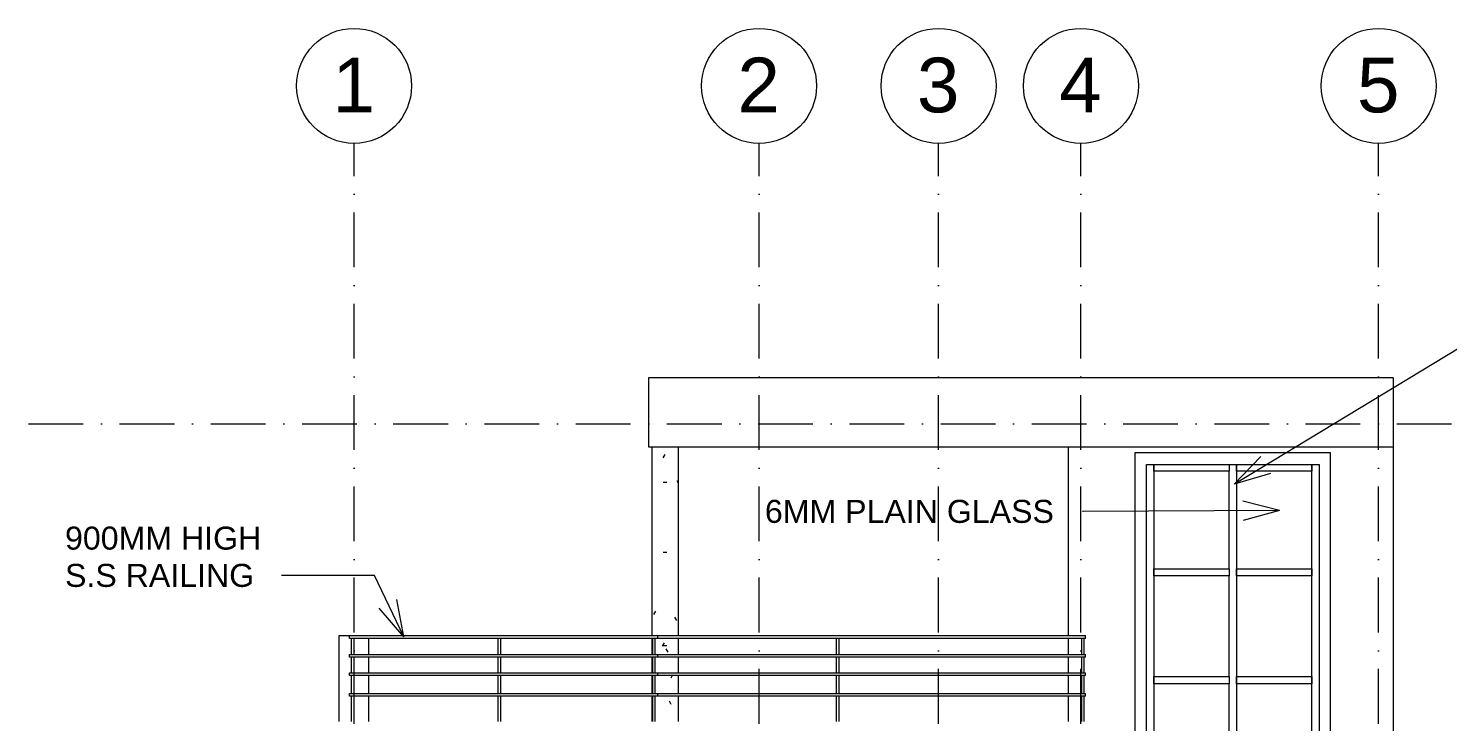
# Model space of a CAD drawing. Header units: millimetres. Extents: x -11864 to 89370, y -1600 to 12887.
# Drawn here: x -11864 to 486, y 6858 to 12887 of the extents above; entities that cross this region are included whole.
import ezdxf

# ---------------------------------------------------------------- set-up
doc = ezdxf.new("R2010")
doc.units = ezdxf.units.MM
doc.linetypes.add('Dash Dot 3_16_', pattern=[793.75, 476.25, -158.75, 0, -158.75])
for name, color, linetype, lineweight in [('A-FLOR-LEVL-1', 7, 'Dash Dot 3_16_', 9), ('A-GENM', 8, 'Continuous', 9), ('A-GLAZ-CURT', 52, 'Continuous', 9), ('A-GLAZ-CWMG', 51, 'Continuous', 9), ('A-WALL', 4, 'Continuous', 13), ('G-ANNO-TEXT-1', 37, 'Continuous', 9), ('S-COLS', 3, 'Continuous', 9), ('S-GRID-1', 7, 'Dash Dot 3_16_', 9), ('S-GRID-IDEN', 7, 'Continuous', 9)]:
    doc.layers.add(name, color=color, linetype=linetype, lineweight=lineweight)
doc.styles.add('Arial_2', font='arial.ttf', dxfattribs={"height": 476.25})
doc.styles.add('Arial_3', font='arial.ttf', dxfattribs={"height": 200})

# ---------------------------------------------------------------- blocks, each defined once
blk = doc.blocks.new('curtain wall cover - curtain wall cover-220075-EAST ELEVATION')
at = {"layer": 'A-GENM'}
for p, q in [((-532, 9197), (-2235, 9197)), ((-2235, 9197), (-2235, 4252)), ((-532, 4252), (-532, 9197)), ((-2133, 9095), (-633, 9095)), ((-2133, 4252), (-2133, 9095)), ((-633, 9095), (-633, 4252))]:
    blk.add_line(p, q, dxfattribs=at)
blk = doc.blocks.new('System Panel - Glazed-254808-EAST ELEVATION')
at = {"layer": 'A-GLAZ-CURT'}
for p, q in [((-697, 9035), (-1351, 9035)), ((-1351, 9035), (-1351, 8188)), ((-697, 8188), (-697, 9035)), ((-1351, 8188), (-697, 8188))]:
    blk.add_line(p, q, dxfattribs=at)
blk = doc.blocks.new('System Panel - Glazed-243345-EAST ELEVATION')
at = {"layer": 'A-GLAZ-CURT'}
for p, q in [((-697, 6248), (-1351, 6248)), ((-1351, 6248), (-1351, 5373)), ((-697, 5373), (-697, 6248)), ((-1351, 5373), (-697, 5373))]:
    blk.add_line(p, q, dxfattribs=at)
blk = doc.blocks.new('Rectangular Mullion - 2_5_ x 5_ rectangular-243339-EAST ELEVATION')
at = {"layer": 'A-GLAZ-CWMG'}
for p, q in [((-2070, 8125), (-2070, 8188)), ((-1415, 8188), (-1415, 8125))]:
    blk.add_line(p, q, dxfattribs=at)
blk = doc.blocks.new('Rectangular Mullion - 2_5_ x 5_ rectangular-243258-EAST ELEVATION')
at = {"layer": 'A-GLAZ-CWMG'}
for p, q in [((-1415, 7218), (-1415, 7186)), ((-1351, 7218), (-1351, 7186)), ((-1415, 6311), (-1415, 6280)), ((-1351, 6311), (-1351, 6280))]:
    blk.add_line(p, q, dxfattribs=at)
blk = doc.blocks.new('Rectangular Mullion - 2_5_ x 5_ rectangular-254809-EAST ELEVATION')
at = {"layer": 'A-GLAZ-CWMG'}
for p, q in [((-1415, 9095), (-1415, 9035)), ((-1351, 9095), (-1351, 9035)), ((-1415, 8188), (-1415, 8157)), ((-1351, 8188), (-1351, 8157))]:
    blk.add_line(p, q, dxfattribs=at)
blk = doc.blocks.new('Rectangular Mullion - 2_5_ x 5_ rectangular-254810-EAST ELEVATION')
at = {"layer": 'A-GLAZ-CWMG'}
for p, q in [((-697, 9035), (-697, 9095)), ((-697, 8157), (-697, 8188))]:
    blk.add_line(p, q, dxfattribs=at)
blk = doc.blocks.new('Rectangular Mullion - 2_5_ x 5_ rectangular-243342-EAST ELEVATION')
at = {"layer": 'A-GLAZ-CWMG'}
for p, q in [((-2070, 9035), (-2070, 9095)), ((-1415, 9095), (-1415, 9035))]:
    blk.add_line(p, q, dxfattribs=at)
blk = doc.blocks.new('Rectangular Mullion - 2_5_ x 5_ rectangular-254811-EAST ELEVATION')
at = {"layer": 'A-GLAZ-CWMG'}
for p, q in [((-2070, 9095), (-2070, 9035)), ((-2070, 8188), (-2070, 8157))]:
    blk.add_line(p, q, dxfattribs=at)
blk = doc.blocks.new('Rectangular Mullion - 2_5_ x 5_ rectangular-243349-EAST ELEVATION')
at = {"layer": 'A-GLAZ-CWMG'}
for p, q in [((-2070, 6280), (-2070, 6248)), ((-2070, 5373), (-2070, 5341))]:
    blk.add_line(p, q, dxfattribs=at)
blk = doc.blocks.new('Rectangular Mullion - 2_5_ x 5_ rectangular-243352-EAST ELEVATION')
at = {"layer": 'A-GLAZ-CWMG'}
for p, q in [((-697, 8125), (-697, 8157)), ((-697, 7218), (-697, 7250))]:
    blk.add_line(p, q, dxfattribs=at)
blk = doc.blocks.new('RAILING1 - RAILING-245564-EAST ELEVATION')
at = {"layer": 'A-GENM'}
for p, q in [((-9069, 7078), (-9069, 7103)), ((-9069, 7103), (-6387, 7103)), ((-6387, 7078), (-9069, 7078)), ((-6387, 7103), (-2665, 7103)), ((-6387, 7078), (-6387, 7103)), ((-2665, 7078), (-6387, 7078)), ((-2665, 7078), (-2665, 7103))]:
    blk.add_line(p, q, dxfattribs=at)
blk = doc.blocks.new('RAILING2 - RAILING-245591-EAST ELEVATION')
at = {"layer": 'A-GENM'}
for p, q in [((-9069, 7258), (-9069, 7283)), ((-9069, 7283), (-6387, 7283)), ((-6387, 7258), (-9069, 7258)), ((-6387, 7283), (-2665, 7283)), ((-6387, 7258), (-6387, 7283)), ((-2665, 7258), (-6387, 7258)), ((-2665, 7258), (-2665, 7283))]:
    blk.add_line(p, q, dxfattribs=at)
blk = doc.blocks.new('RAILING3 - RAILING-245619-EAST ELEVATION')
at = {"layer": 'A-GENM'}
for p, q in [((-9069, 7418), (-9069, 7443)), ((-9069, 7443), (-6387, 7443)), ((-6387, 7418), (-9069, 7418)), ((-6387, 7443), (-2665, 7443)), ((-6387, 7418), (-6387, 7443)), ((-2665, 7418), (-6387, 7418)), ((-2665, 7418), (-2665, 7443))]:
    blk.add_line(p, q, dxfattribs=at)
blk = doc.blocks.new('RAILING4 - RAILING-245647-EAST ELEVATION')
at = {"layer": 'A-GENM'}
for p, q in [((-9069, 7580), (-9069, 7606)), ((-9069, 7606), (-6387, 7606)), ((-6387, 7580), (-9069, 7580)), ((-6387, 7606), (-2665, 7606)), ((-6387, 7580), (-6387, 7606)), ((-2665, 7580), (-6387, 7580)), ((-2665, 7580), (-2665, 7606))]:
    blk.add_line(p, q, dxfattribs=at)
blk = doc.blocks.new('Generic Models 1 - Generic Models 1-246065-EAST ELEVATION')
at = {"layer": 'A-GENM'}
for p, q in [((-9054, 7580), (-9054, 7443)), ((-9029, 7443), (-9029, 7580)), ((-7779, 7580), (-7779, 7443)), ((-7754, 7443), (-7754, 7580)), ((-6434, 7580), (-6434, 7443)), ((-6409, 7443), (-6409, 7580)), ((-4834, 7580), (-4834, 7443)), ((-4809, 7443), (-4809, 7580)), ((-2701, 7580), (-2701, 7443)), ((-2676, 7443), (-2676, 7580)), ((-9054, 7418), (-9054, 7283)), ((-9029, 7283), (-9029, 7418)), ((-7779, 7418), (-7779, 7283)), ((-7754, 7283), (-7754, 7418)), ((-6434, 7418), (-6434, 7283)), ((-6409, 7283), (-6409, 7418)), ((-4834, 7418), (-4834, 7283)), ((-4809, 7283), (-4809, 7418)), ((-2701, 7418), (-2701, 7283)), ((-2676, 7283), (-2676, 7418)), ((-9054, 7258), (-9054, 7103)), ((-9029, 7103), (-9029, 7258)), ((-7779, 7258), (-7779, 7103)), ((-7754, 7103), (-7754, 7258)), ((-6434, 7258), (-6434, 7103)), ((-6409, 7103), (-6409, 7258)), ((-4834, 7258), (-4834, 7103)), ((-4809, 7103), (-4809, 7258)), ((-2701, 7258), (-2701, 7103)), ((-2676, 7103), (-2676, 7258)), ((-9054, 7078), (-9054, 6858)), ((-9029, 6858), (-9029, 7078)), ((-7779, 7078), (-7779, 6858)), ((-7754, 6858), (-7754, 7078)), ((-6434, 7078), (-6434, 6858)), ((-6409, 6858), (-6409, 7078)), ((-4834, 7078), (-4834, 6858)), ((-4809, 6858), (-4809, 7078)), ((-2701, 7078), (-2701, 6858)), ((-2676, 6858), (-2676, 7078))]:
    blk.add_line(p, q, dxfattribs=at)
blk = doc.blocks.new('Grid - Grid Head - Circle 2-235549-EAST ELEVATION')
at = {"layer": 'S-GRID-IDEN'}
blk.add_circle((-9029.7, 12387.2), 500, dxfattribs=at)

msp = doc.modelspace()

# ---------------------------------------------------------------- hatches: boundary and pattern name
at = {"layer": 'S-COLS'}
h = msp.add_hatch(dxfattribs=at)
h.set_pattern_fill('FP_1', color=256, style=0, pattern_type=2)
h.set_pattern_definition([(0, (-6342.02, 0), (812.8, 203.2), [33.528, -576.072, 33.528, -576.072, -3251.2]), (0, (-6342.02, 0), (812.8, 203.2), [-1219.2, 33.528, -1185.672, 33.528, -576.072, -1422.4]), (0, (-6342.02, 0), (812.8, 203.2), [-3048, 33.528, -372.872, 33.528, -982.472]), (120, (-6037.22, 101.6), (-582.3764, 602.3054), [33.528, -576.072, 33.528, -576.072, -3251.2]), (120, (-6037.22, 101.6), (-582.3764, 602.3054), [-1219.2, 33.528, -1185.672, 33.528, -576.072, -1422.4]), (120, (-6037.22, 101.6), (-582.3764, 602.3054), [-3048, 33.528, -372.872, 33.528, -982.472]), (240, (-5935.62, 508), (-230.4236, -805.5054), [33.528, -576.072, 33.528, -576.072, -3251.2]), (240, (-5935.62, 508), (-230.4236, -805.5054), [-1219.2, 33.528, -1185.672, 33.528, -576.072, -1422.4]), (240, (-5935.62, 508), (-230.4236, -805.5054), [-3048, 33.528, -372.872, 33.528, -982.472])])
h.paths.add_polyline_path([(-6296.9, 6858), (-6208.9, 6858), (-6208.9, 7078), (-6408.8, 7078), (-6408.8, 6858), (-6311.9, 6858)], flags=0)
h.paths.add_polyline_path([(-6433.8, 6858), (-6433.8, 7078), (-6438.9, 7078), (-6438.9, 6858)], flags=0)
h.paths.add_polyline_path([(-6208.9, 7103.4), (-6208.9, 7258), (-6408.8, 7258), (-6408.8, 7103.4), (-6296.9, 7103.4)], flags=0)
h.paths.add_polyline_path([(-6438.9, 7103.4), (-6433.8, 7103.4), (-6433.8, 7258), (-6438.9, 7258), (-6438.9, 7126.9)], flags=0)
h.paths.add_polyline_path([(-6438.9, 7283.4), (-6433.8, 7283.4), (-6433.8, 7418), (-6438.9, 7418)], flags=0)
h.paths.add_polyline_path([(-6208.9, 7283.4), (-6208.9, 7418), (-6408.8, 7418), (-6408.8, 7283.4), (-6386.6, 7283.4)], flags=0)
h.paths.add_polyline_path([(-6408.8, 7443.4), (-6208.9, 7443.4), (-6208.9, 7580.2), (-6408.8, 7580.2)], flags=0)
h.paths.add_polyline_path([(-6433.8, 7443.4), (-6433.8, 7580.2), (-6438.9, 7580.2), (-6438.9, 7443.4)], flags=0)
h.paths.add_polyline_path([(-6208.9, 7605.6), (-6208.9, 9245.6), (-6438.9, 9245.6), (-6438.9, 7605.6), (-6386.6, 7605.6)], flags=0)

# ---------------------------------------------------------------- linework, layer by layer
at = {"layer": 'A-FLOR-LEVL-1'}
msp.add_line((-11863.7, 9448.8), (6502.5, 9448.8), dxfattribs=at)
at = {"layer": 'A-WALL'}
for p, q in [((12.7, 9848), (-6466.6, 9848)), ((-6466.6, 9848), (-6466.6, 9248)), ((12.7, 9848), (12.7, 0)), ((-6466.6, 9248), (12.7, 9248)), ((12.7, 9245.6), (-2817.1, 9245.6)), ((-2817.1, 9245.6), (-2817.1, 7605.6)), ((-9159, 6858), (-9159, 7605.6)), ((-9159, 7605.6), (-9069.3, 7605.6)), ((-8905, 7580.2), (-8905, 7443.4)), ((-2817.1, 7580.2), (-2817.1, 7443.4)), ((-8905, 7418), (-8905, 7283.4)), ((-2817.1, 7418), (-2817.1, 7283.4)), ((-8905, 7258), (-8905, 7103.4)), ((-2817.1, 7258), (-2817.1, 7103.4)), ((-8905, 7078), (-8905, 6858)), ((-2817.1, 7078), (-2817.1, 6858))]:
    msp.add_line(p, q, dxfattribs=at)
at = {"layer": 'G-ANNO-TEXT-1'}
for p, q in [((-1367.8, 8926.3), (586.2, 10107.7)), ((-1367.8, 8926.3), (-1140.2, 9163.4)), ((-1367.8, 8926.3), (-1052.1, 9017.8)), ((-977.3, 8692.8), (-1295.1, 8776.7)), ((-2684.7, 8686.5), (-2691.8, 8686.5)), ((-977.3, 8692.8), (-2684.7, 8686.5)), ((-977.3, 8692.8), (-1294.5, 8606.6)), ((-9528.7, 8129.7), (-9661.6, 8129.7)), ((-8852.6, 8129.7), (-9528.7, 8129.7)), ((-8596.4, 7596.4), (-8852.6, 8129.7)), ((-8596.4, 7596.4), (-8657.2, 7919.4)), ((-8596.4, 7596.4), (-8810.6, 7845.7))]:
    msp.add_line(p, q, dxfattribs=at)
at = {"layer": 'S-COLS'}
for p, q in [((-6208.9, 9245.6), (-6438.9, 9245.6)), ((-6438.9, 9245.6), (-6438.9, 7605.6)), ((-6208.9, 9245.6), (-6208.9, 7605.6)), ((-6438.9, 7580.2), (-6438.9, 7443.4)), ((-6208.9, 7580.2), (-6208.9, 7443.4)), ((-6438.9, 7418), (-6438.9, 7283.4)), ((-6208.9, 7418), (-6208.9, 7283.4)), ((-6438.9, 7258), (-6438.9, 7103.4)), ((-6208.9, 7258), (-6208.9, 7103.4)), ((-6438.9, 7078), (-6438.9, 6858)), ((-6208.9, 7078), (-6208.9, 6858))]:
    msp.add_line(p, q, dxfattribs=at)
at = {"layer": 'S-GRID-1'}
for p, q in [((-9029.7, -304.8), (-9029.7, 11887.2)), ((-5505.4, -304.8), (-5505.4, 11887.2)), ((-3943.3, -304.8), (-3943.3, 11887.2)), ((-2705.1, -304.8), (-2705.1, 11887.2)), ((-114.3, -304.8), (-114.3, 11887.2))]:
    msp.add_line(p, q, dxfattribs=at)

# ---------------------------------------------------------------- block references
at = {"layer": 'A-GENM'}
for name in ['curtain wall cover - curtain wall cover-220075-EAST ELEVATION', 'RAILING4 - RAILING-245647-EAST ELEVATION', 'Generic Models 1 - Generic Models 1-246065-EAST ELEVATION', 'RAILING3 - RAILING-245619-EAST ELEVATION', 'RAILING2 - RAILING-245591-EAST ELEVATION', 'RAILING1 - RAILING-245564-EAST ELEVATION']:
    msp.add_blockref(name, (0, 0), dxfattribs=at)
at = {"layer": 'A-GLAZ-CURT'}
for name, p in [('System Panel - Glazed-254808-EAST ELEVATION', (-718.3, 0)), ('System Panel - Glazed-254808-EAST ELEVATION', (0, 0)), ('System Panel - Glazed-243345-EAST ELEVATION', (-718.3, 1877.1)), ('System Panel - Glazed-243345-EAST ELEVATION', (0, 1877.1)), ('System Panel - Glazed-243345-EAST ELEVATION', (-718.3, 938.6)), ('System Panel - Glazed-243345-EAST ELEVATION', (0, 938.6))]:
    msp.add_blockref(name, p, dxfattribs=at)
at = {"layer": 'A-GLAZ-CWMG'}
for name, p in [('Rectangular Mullion - 2_5_ x 5_ rectangular-243342-EAST ELEVATION', (0, 0)), ('Rectangular Mullion - 2_5_ x 5_ rectangular-254811-EAST ELEVATION', (0, 0)), ('Rectangular Mullion - 2_5_ x 5_ rectangular-254809-EAST ELEVATION', (0, 0)), ('Rectangular Mullion - 2_5_ x 5_ rectangular-243342-EAST ELEVATION', (718.2, 0)), ('Rectangular Mullion - 2_5_ x 5_ rectangular-254810-EAST ELEVATION', (0, 0)), ('Rectangular Mullion - 2_5_ x 5_ rectangular-243339-EAST ELEVATION', (0, 0)), ('Rectangular Mullion - 2_5_ x 5_ rectangular-243349-EAST ELEVATION', (0, 1877.1)), ('Rectangular Mullion - 2_5_ x 5_ rectangular-243258-EAST ELEVATION', (0, 938.6)), ('Rectangular Mullion - 2_5_ x 5_ rectangular-243339-EAST ELEVATION', (718.2, 0)), ('Rectangular Mullion - 2_5_ x 5_ rectangular-243352-EAST ELEVATION', (0, 0)), ('Rectangular Mullion - 2_5_ x 5_ rectangular-243339-EAST ELEVATION', (0, -938.6)), ('Rectangular Mullion - 2_5_ x 5_ rectangular-243349-EAST ELEVATION', (0, 938.6)), ('Rectangular Mullion - 2_5_ x 5_ rectangular-243258-EAST ELEVATION', (0, 0)), ('Rectangular Mullion - 2_5_ x 5_ rectangular-243339-EAST ELEVATION', (718.2, -938.6)), ('Rectangular Mullion - 2_5_ x 5_ rectangular-243352-EAST ELEVATION', (0, -938.6))]:
    msp.add_blockref(name, p, dxfattribs=at)
at = {"layer": 'S-GRID-IDEN'}
for p in [(0, 0), (3524.3, 0), (5086.4, 0), (6324.6, 0), (8915.4, 0)]:
    msp.add_blockref('Grid - Grid Head - Circle 2-235549-EAST ELEVATION', p, dxfattribs=at)

# ---------------------------------------------------------------- texts
at = {"layer": 'G-ANNO-TEXT-1', "char_height": 200, "attachment_point": 1, "style": 'Arial_3'}
for s, insert, width in [('6MM PLAIN GLASS', (-5454.9, 8786.5), 3102.531), ('900MM HIGH ', (-11544.9, 8553.8), 2188.607), ('S.S RAILING', (-11544.9, 8229.7), 2036.286)]:
    msp.add_mtext(s, dxfattribs=dict(at, insert=insert, width=width))
at = {"layer": 'S-GRID-IDEN', "char_height": 476.2, "width": 448.945, "attachment_point": 1, "style": 'Arial_2'}
for s, insert in [('1', (-9218.3, 12632.9)), ('2', (-5694.1, 12632.9)), ('3', (-4132, 12632.9)), ('4', (-2893.7, 12632.9)), ('5', (-302.9, 12632.9))]:
    msp.add_mtext(s, dxfattribs=dict(at, insert=insert))

doc.saveas('drawing.dxf')
